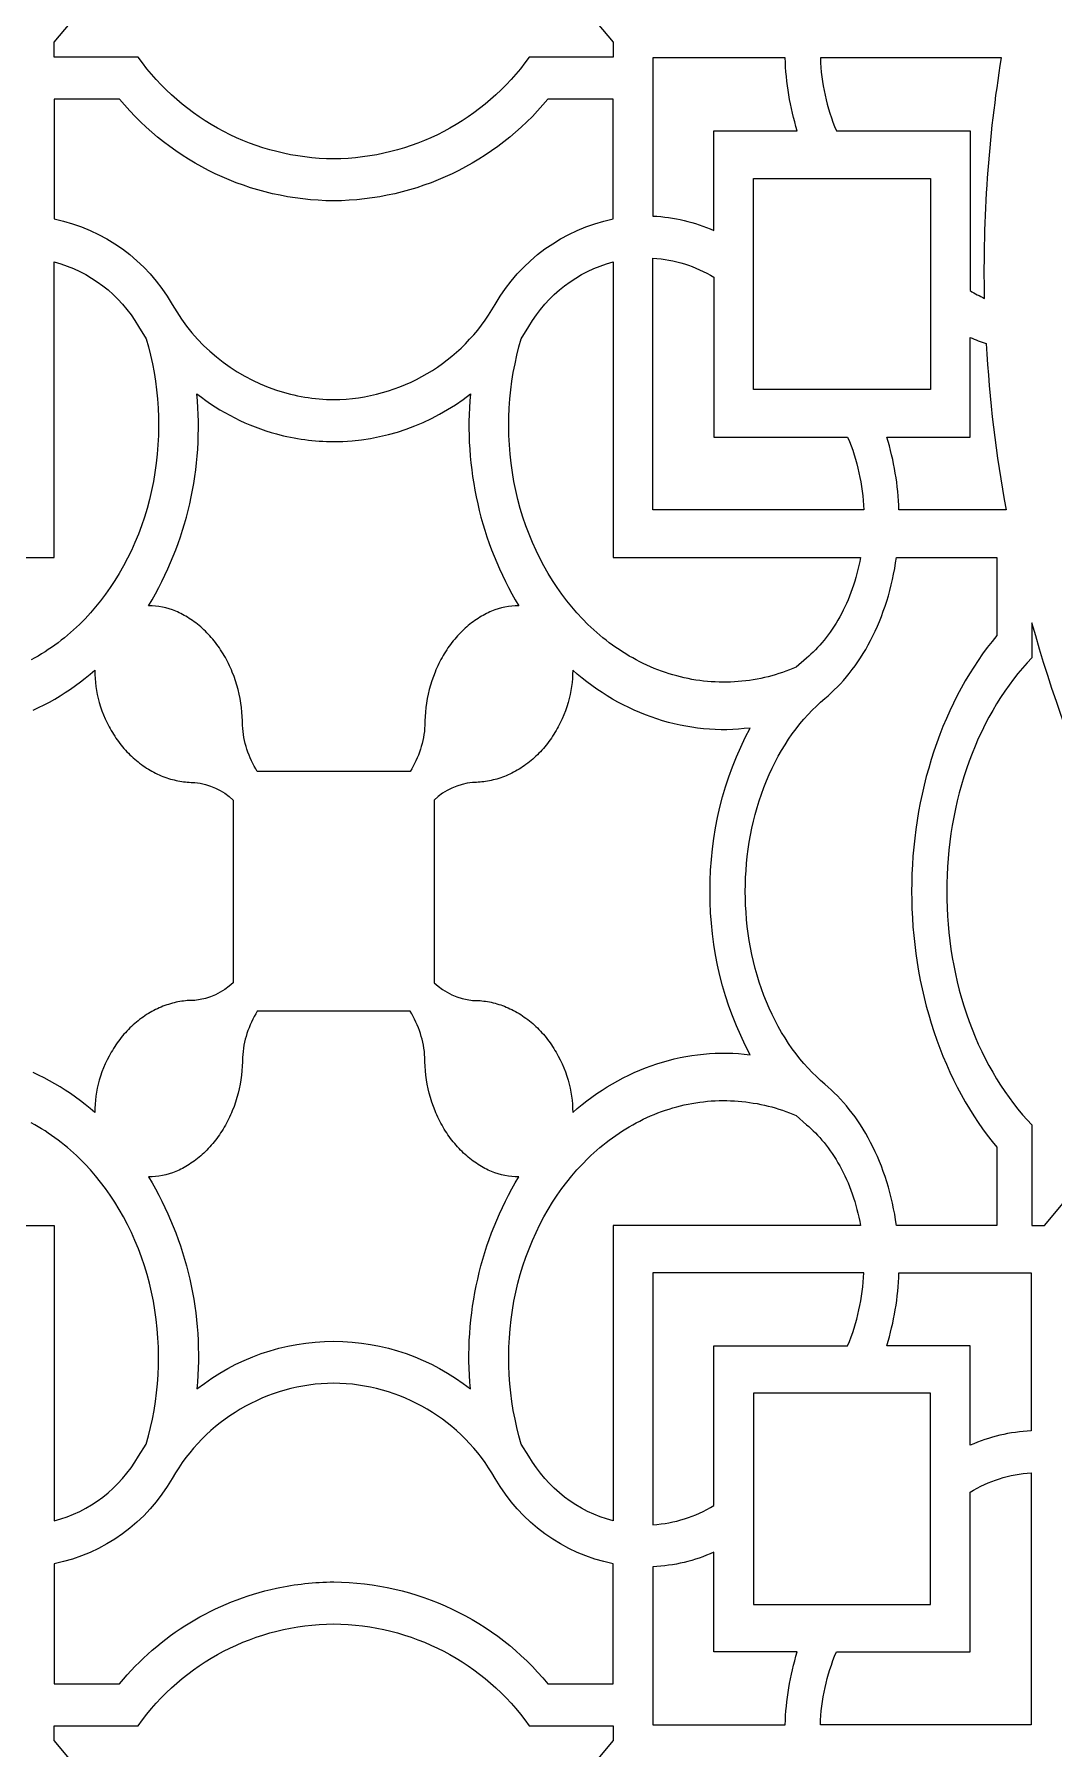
# Model space of a CAD drawing. Extents: x 59271 to 61367, y 41180 to 44085.
# Drawn here: x 59835.5 to 59986.6, y 43617.8 to 43872 of the extents above; entities that cross this region are included whole.
import ezdxf

# ---------------------------------------------------------------- set-up
doc = ezdxf.new("R2010")
doc.units = 0
doc.layers.get('0').update_dxf_attribs({"linetype": 'CONTINUOUS'})

msp = doc.modelspace()

# ---------------------------------------------------------------- linework, layer by layer
for points in [[(59912.12, 43881.85), (59921.33, 43870.85), (59921.33, 43868.64), (59908.87, 43868.64, -0.240747), (59879.89, 43853.55, -0.240747), (59850.9, 43868.64), (59838.45, 43868.64), (59838.45, 43870.85), (59847.65, 43881.85)], [(59801.78, 43794.46), (59838.45, 43794.46), (59838.45, 43838.28, -0.200602), (59850.94, 43828.7), (59852.07, 43826.88), (59852.42, 43825.67), (59852.73, 43824.43), (59853.01, 43823.17), (59853.25, 43821.89), (59853.46, 43820.59), (59853.63, 43819.28), (59853.77, 43817.95), (59853.86, 43816.6), (59853.92, 43815.25), (59853.93, 43813.89), (59853.91, 43812.52), (59853.84, 43811.15), (59853.73, 43809.78), (59853.58, 43808.41), (59853.39, 43807.05), (59853.16, 43805.7), (59852.88, 43804.36), (59852.57, 43803.03), (59852.22, 43801.72), (59851.82, 43800.43), (59851.39, 43799.16), (59850.93, 43797.91), (59850.43, 43796.68), (59849.89, 43795.49), (59849.32, 43794.32), (59848.73, 43793.19), (59848.1, 43792.09), (59847.44, 43791.02), (59846.77, 43789.98), (59846.06, 43788.99), (59845.34, 43788.03), (59844.59, 43787.11), (59843.82, 43786.22), (59843.02, 43785.35), (59842.19, 43784.51), (59841.76, 43784.1), (59841.32, 43783.7), (59840.88, 43783.31), (59840.43, 43782.92), (59839.97, 43782.54), (59839.51, 43782.17), (59839.04, 43781.81), (59838.56, 43781.46), (59838.07, 43781.11), (59837.58, 43780.78), (59837.09, 43780.45), (59836.58, 43780.14), (59836.07, 43779.83), (59835.56, 43779.54), (59835.04, 43779.26)], [(60010.78, 43725.91, -0.083261), (59983.41, 43784.77), (59983.41, 43779.57), (59982.7, 43778.82), (59982.01, 43778.04), (59981.34, 43777.22), (59980.67, 43776.38), (59980.02, 43775.51), (59979.39, 43774.61), (59978.77, 43773.68), (59978.17, 43772.73), (59977.59, 43771.75), (59977.02, 43770.74), (59976.48, 43769.71), (59975.96, 43768.66), (59975.46, 43767.58), (59974.99, 43766.48), (59974.54, 43765.37), (59974.11, 43764.24), (59973.7, 43763.09), (59973.32, 43761.92), (59972.97, 43760.75), (59972.64, 43759.56), (59972.34, 43758.36), (59972.07, 43757.15), (59971.82, 43755.93), (59971.6, 43754.71), (59971.41, 43753.49), (59971.24, 43752.26), (59971.1, 43751.03), (59970.98, 43749.8), (59970.89, 43748.58), (59970.83, 43747.36), (59970.79, 43746.14), (59970.78, 43744.93), (59970.79, 43743.72), (59970.83, 43742.5), (59970.89, 43741.28), (59970.98, 43740.06), (59971.1, 43738.83), (59971.24, 43737.6), (59971.41, 43736.37), (59971.6, 43735.15), (59971.82, 43733.93), (59972.07, 43732.71), (59972.34, 43731.5), (59972.64, 43730.3), (59972.97, 43729.11), (59973.32, 43727.94), (59973.7, 43726.77), (59974.11, 43725.62), (59974.54, 43724.49), (59974.99, 43723.37), (59975.46, 43722.28), (59975.96, 43721.2), (59976.48, 43720.15), (59977.02, 43719.12), (59977.59, 43718.11), (59978.17, 43717.13), (59978.77, 43716.18), (59979.39, 43715.25), (59980.02, 43714.35), (59980.67, 43713.48), (59981.34, 43712.64), (59982.01, 43711.82), (59982.7, 43711.04), (59983.41, 43710.29), (59983.41, 43695.4), (59985.25, 43695.4), (59994.46, 43706.41)], [(59835.33, 43771.79), (59836.15, 43772.18), (59836.96, 43772.58), (59837.76, 43773), (59838.55, 43773.45), (59839.33, 43773.92), (59840.1, 43774.4), (59840.86, 43774.91), (59841.61, 43775.44), (59842.34, 43775.98), (59843.06, 43776.54), (59843.77, 43777.12), (59844.46, 43777.72, 0.065359), (59845.11, 43772.92), (59845.3, 43772.31), (59845.52, 43771.71), (59845.76, 43771.11), (59846.01, 43770.51), (59846.29, 43769.93), (59846.59, 43769.35), (59846.75, 43769.06), (59846.91, 43768.78), (59847.08, 43768.49), (59847.25, 43768.22), (59847.43, 43767.94), (59847.61, 43767.67), (59847.79, 43767.4), (59847.99, 43767.14), (59848.18, 43766.88), (59848.38, 43766.62), (59848.59, 43766.37), (59848.8, 43766.12), (59849.02, 43765.88), (59849.23, 43765.64), (59849.46, 43765.41), (59849.68, 43765.18), (59849.92, 43764.96), (59850.15, 43764.74), (59850.39, 43764.53), (59850.63, 43764.32), (59850.88, 43764.12), (59851.12, 43763.93), (59851.38, 43763.74), (59851.63, 43763.56), (59851.89, 43763.38), (59852.15, 43763.21), (59852.41, 43763.05), (59852.67, 43762.89), (59852.94, 43762.74), (59853.21, 43762.59), (59853.48, 43762.46), (59853.75, 43762.33), (59854.03, 43762.2), (59854.3, 43762.08), (59854.58, 43761.97), (59854.85, 43761.87), (59855.13, 43761.77), (59855.41, 43761.68), (59855.69, 43761.59), (59855.97, 43761.52), (59856.25, 43761.45), (59856.52, 43761.38), (59856.8, 43761.32), (59857.08, 43761.27), (59857.36, 43761.23), (59857.64, 43761.19), (59857.91, 43761.16), (59858.19, 43761.13), (59858.47, 43761.11), (59858.74, 43761.1), (59859.01, 43761.09), (59859.28, 43761.09, -0.165069), (59865.01, 43758.47), (59865.01, 43731.39, -0.165069), (59859.28, 43728.77), (59859.01, 43728.77), (59858.74, 43728.76), (59858.47, 43728.75), (59858.19, 43728.73), (59857.91, 43728.7), (59857.64, 43728.67), (59857.36, 43728.63), (59857.08, 43728.59), (59856.8, 43728.54), (59856.52, 43728.48), (59856.25, 43728.41), (59855.97, 43728.34), (59855.69, 43728.26), (59855.41, 43728.18), (59855.13, 43728.09), (59854.85, 43727.99), (59854.58, 43727.89), (59854.3, 43727.78), (59854.03, 43727.66), (59853.75, 43727.53), (59853.48, 43727.4), (59853.21, 43727.26), (59852.94, 43727.12), (59852.67, 43726.97), (59852.41, 43726.81), (59852.15, 43726.65), (59851.89, 43726.48), (59851.63, 43726.3), (59851.38, 43726.12), (59851.12, 43725.93), (59850.88, 43725.74), (59850.63, 43725.54), (59850.39, 43725.33), (59850.15, 43725.12), (59849.92, 43724.9), (59849.68, 43724.68), (59849.46, 43724.45), (59849.23, 43724.22), (59849.02, 43723.98), (59848.8, 43723.74), (59848.59, 43723.49), (59848.38, 43723.24), (59848.18, 43722.98), (59847.99, 43722.72), (59847.79, 43722.46), (59847.61, 43722.19), (59847.43, 43721.92), (59847.25, 43721.64), (59847.08, 43721.36), (59846.91, 43721.08), (59846.75, 43720.8), (59846.59, 43720.51), (59846.29, 43719.93), (59846.01, 43719.35), (59845.76, 43718.75), (59845.52, 43718.15), (59845.3, 43717.55), (59845.11, 43716.94, 0.065359), (59844.46, 43712.14), (59843.77, 43712.74), (59843.06, 43713.32), (59842.34, 43713.88), (59841.61, 43714.42), (59840.86, 43714.95), (59840.1, 43715.46), (59839.33, 43715.94), (59838.55, 43716.41), (59837.76, 43716.86), (59836.96, 43717.28), (59836.15, 43717.68), (59835.33, 43718.06)], [(59801.78, 43695.4), (59838.45, 43695.4), (59838.45, 43651.58, 0.200602), (59850.94, 43661.16), (59852.07, 43662.98), (59852.42, 43664.19), (59852.73, 43665.43), (59853.01, 43666.69), (59853.25, 43667.97), (59853.46, 43669.27), (59853.63, 43670.58), (59853.77, 43671.91), (59853.86, 43673.26), (59853.92, 43674.61), (59853.93, 43675.97), (59853.91, 43677.34), (59853.84, 43678.71), (59853.73, 43680.08), (59853.58, 43681.45), (59853.39, 43682.81), (59853.16, 43684.16), (59852.88, 43685.5), (59852.57, 43686.83), (59852.22, 43688.14), (59851.82, 43689.43), (59851.39, 43690.7), (59850.93, 43691.95), (59850.43, 43693.18), (59849.89, 43694.37), (59849.32, 43695.54), (59848.73, 43696.67), (59848.1, 43697.77), (59847.44, 43698.84), (59846.77, 43699.87), (59846.06, 43700.87), (59845.34, 43701.83), (59844.59, 43702.75), (59843.82, 43703.64), (59843.02, 43704.5), (59842.19, 43705.34), (59841.76, 43705.75), (59841.32, 43706.16), (59840.88, 43706.55), (59840.43, 43706.94), (59839.97, 43707.32), (59839.51, 43707.69), (59839.04, 43708.05), (59838.56, 43708.4), (59838.07, 43708.75), (59837.58, 43709.08), (59837.09, 43709.4), (59836.58, 43709.72), (59836.07, 43710.02), (59835.56, 43710.32), (59835.04, 43710.6)], [(59847.65, 43608.01), (59838.45, 43619.01), (59838.45, 43621.21), (59850.9, 43621.21, -0.240747), (59879.89, 43636.31, -0.240747), (59908.87, 43621.21), (59921.33, 43621.21), (59921.33, 43619.01), (59912.12, 43608.01)]]:
    msp.add_lwpolyline(points, format="xyb")
for points in [[(59927.22, 43845.07, -0.093744), (59936.26, 43842.93), (59936.26, 43857.7), (59948.62, 43857.7, -0.067508), (59946.83, 43868.51), (59927.22, 43868.51)], [(59978.9, 43868.51), (59952.04, 43868.51, 0.090687), (59954.42, 43857.7), (59974.25, 43857.7), (59974.25, 43834.01, 0.030446), (59976.39, 43832.87, -0.0456)], [(59871.4, 43819.27, 0.077807), (59879.89, 43817.86, 0.26745), (59903.83, 43831.97, -0.215544), (59921.33, 43844.64), (59921.33, 43862.42), (59911.64, 43862.42, -0.222359), (59879.89, 43847.33, -0.222359), (59848.14, 43862.42), (59838.45, 43862.42), (59838.45, 43844.64, -0.215544), (59855.95, 43831.97, 0.185777)], [(59908.84, 43828.7, -0.200602), (59921.33, 43838.28), (59921.33, 43794.46), (59958, 43794.46), (59957.88, 43793.85), (59957.76, 43793.26), (59957.62, 43792.66), (59957.47, 43792.07), (59957.31, 43791.49), (59957.15, 43790.92), (59956.97, 43790.35), (59956.78, 43789.79), (59956.58, 43789.23), (59956.37, 43788.69), (59956.15, 43788.15), (59955.92, 43787.63), (59955.68, 43787.11), (59955.44, 43786.61), (59955.18, 43786.11), (59954.92, 43785.63), (59954.65, 43785.15), (59954.38, 43784.69), (59954.09, 43784.24), (59953.8, 43783.8), (59953.51, 43783.38), (59953.21, 43782.97), (59952.9, 43782.56), (59952.59, 43782.18), (59952.28, 43781.8), (59951.96, 43781.44), (59951.64, 43781.09), (59951.31, 43780.75), (59950.98, 43780.42), (59950.65, 43780.11), (59950.32, 43779.81), (59949.98, 43779.53), (59948.46, 43778.17), (59947.96, 43777.96), (59947.45, 43777.76), (59946.93, 43777.57), (59946.41, 43777.39), (59945.89, 43777.22), (59945.36, 43777.05), (59944.83, 43776.9), (59944.29, 43776.76), (59943.75, 43776.63), (59943.2, 43776.51), (59942.65, 43776.4), (59942.1, 43776.31), (59941.54, 43776.22), (59940.98, 43776.15), (59940.42, 43776.08), (59939.86, 43776.03), (59939.29, 43775.99), (59938.73, 43775.97), (59938.16, 43775.95), (59937.59, 43775.95), (59937.02, 43775.96), (59936.44, 43775.98), (59935.87, 43776.01), (59935.3, 43776.06), (59934.72, 43776.12), (59934.15, 43776.19), (59933.58, 43776.27), (59933.01, 43776.37), (59932.44, 43776.48), (59931.87, 43776.6), (59931.3, 43776.73), (59930.74, 43776.88), (59930.18, 43777.03), (59929.62, 43777.2), (59929.06, 43777.38), (59928.51, 43777.58), (59927.95, 43777.78), (59927.41, 43778), (59926.86, 43778.23), (59926.33, 43778.47), (59925.79, 43778.72), (59925.26, 43778.98), (59924.74, 43779.26), (59924.22, 43779.54), (59923.7, 43779.83), (59923.19, 43780.14), (59922.69, 43780.45), (59922.19, 43780.78), (59921.7, 43781.11), (59921.22, 43781.46), (59920.74, 43781.81), (59920.27, 43782.17), (59919.8, 43782.54), (59919.35, 43782.92), (59918.9, 43783.31), (59918.45, 43783.7), (59918.02, 43784.1), (59917.59, 43784.51), (59916.76, 43785.35), (59915.95, 43786.22), (59915.18, 43787.11), (59914.44, 43788.03), (59913.71, 43788.99), (59913.01, 43789.98), (59912.33, 43791.02), (59911.68, 43792.09), (59911.05, 43793.19), (59910.45, 43794.32), (59909.89, 43795.49), (59909.35, 43796.68), (59908.85, 43797.91), (59908.38, 43799.16), (59907.95, 43800.43), (59907.56, 43801.72), (59907.21, 43803.03), (59906.89, 43804.36), (59906.62, 43805.7), (59906.39, 43807.05), (59906.19, 43808.41), (59906.04, 43809.78), (59905.94, 43811.15), (59905.87, 43812.52), (59905.84, 43813.89), (59905.86, 43815.25), (59905.91, 43816.6), (59906.01, 43817.95), (59906.14, 43819.28), (59906.32, 43820.59), (59906.52, 43821.89), (59906.77, 43823.17), (59907.05, 43824.43), (59907.36, 43825.67), (59907.7, 43826.88)], [(59956.09, 43812.3, -0.090687), (59958.47, 43801.49), (59927.22, 43801.49), (59927.22, 43838.84, -0.123377), (59936.26, 43835.99), (59936.26, 43812.3)], [(59979.57, 43801.49), (59963.69, 43801.49, 0.067508), (59961.89, 43812.3), (59974.25, 43812.3), (59974.25, 43827.07, 0.025363), (59976.64, 43826.15, 0.031658)], [(59871.4, 43812.77, 0.065562), (59879.89, 43811.63, 0.16816), (59900.16, 43818.71, 0.159593), (59907.33, 43787.27, 0.091636), (59903.31, 43786.49), (59903.05, 43786.38), (59902.8, 43786.26), (59902.55, 43786.13), (59902.3, 43786), (59902.04, 43785.86), (59901.79, 43785.72), (59901.54, 43785.57), (59901.3, 43785.41), (59901.05, 43785.25), (59900.8, 43785.08), (59900.56, 43784.91), (59900.32, 43784.73), (59900.08, 43784.54), (59899.84, 43784.34), (59899.61, 43784.14), (59899.37, 43783.94), (59899.14, 43783.73), (59898.92, 43783.51), (59898.69, 43783.28), (59898.47, 43783.06), (59898.25, 43782.82), (59898.04, 43782.58), (59897.83, 43782.33), (59897.62, 43782.08), (59897.42, 43781.83), (59897.22, 43781.56), (59897.02, 43781.3), (59896.83, 43781.03), (59896.65, 43780.75), (59896.47, 43780.47), (59896.29, 43780.18), (59896.12, 43779.9), (59895.95, 43779.6), (59895.79, 43779.31), (59895.63, 43779.01), (59895.47, 43778.7), (59895.33, 43778.39), (59895.19, 43778.08), (59895.05, 43777.77), (59894.92, 43777.45), (59894.67, 43776.81), (59894.44, 43776.17), (59894.24, 43775.51), (59894.06, 43774.85), (59893.9, 43774.18), (59893.77, 43773.52), (59893.65, 43772.85), (59893.56, 43772.18), (59893.49, 43771.52), (59893.44, 43770.86), (59893.42, 43770.2), (59893.41, 43769.56, -0.12671), (59891.22, 43762.71), (59868.56, 43762.71, -0.12671), (59866.37, 43769.56), (59866.36, 43770.2), (59866.33, 43770.86), (59866.28, 43771.52), (59866.21, 43772.18), (59866.12, 43772.85), (59866.01, 43773.52), (59865.87, 43774.18), (59865.72, 43774.85), (59865.53, 43775.51), (59865.33, 43776.17), (59865.11, 43776.81), (59864.86, 43777.45), (59864.73, 43777.77), (59864.59, 43778.08), (59864.45, 43778.39), (59864.3, 43778.7), (59864.15, 43779.01), (59863.99, 43779.31), (59863.83, 43779.6), (59863.66, 43779.9), (59863.49, 43780.18), (59863.31, 43780.47), (59863.13, 43780.75), (59862.94, 43781.03), (59862.75, 43781.3), (59862.56, 43781.56), (59862.36, 43781.83), (59862.15, 43782.08), (59861.95, 43782.33), (59861.74, 43782.58), (59861.52, 43782.82), (59861.3, 43783.06), (59861.08, 43783.28), (59860.86, 43783.51), (59860.63, 43783.73), (59860.4, 43783.94), (59860.17, 43784.14), (59859.94, 43784.34), (59859.7, 43784.54), (59859.46, 43784.73), (59859.22, 43784.91), (59858.97, 43785.08), (59858.73, 43785.25), (59858.48, 43785.41), (59858.23, 43785.57), (59857.98, 43785.72), (59857.73, 43785.86), (59857.48, 43786), (59857.23, 43786.13), (59856.98, 43786.26), (59856.72, 43786.38), (59856.47, 43786.49, 0.091636), (59852.45, 43787.27, 0.159593), (59859.62, 43818.71, 0.101479)], [(59941.62, 43769.15), (59940.77, 43769.06), (59939.92, 43768.99), (59939.06, 43768.94), (59938.2, 43768.91), (59937.33, 43768.91), (59936.46, 43768.94), (59935.59, 43768.98), (59934.72, 43769.05), (59933.85, 43769.15), (59932.98, 43769.27), (59932.11, 43769.41), (59931.24, 43769.58), (59930.37, 43769.78), (59929.51, 43769.99), (59928.65, 43770.23), (59927.8, 43770.5), (59926.95, 43770.79), (59926.11, 43771.1), (59925.28, 43771.44), (59924.45, 43771.79), (59923.63, 43772.18), (59922.82, 43772.58), (59922.02, 43773), (59921.22, 43773.45), (59920.44, 43773.92), (59919.67, 43774.4), (59918.92, 43774.91), (59918.17, 43775.44), (59917.44, 43775.98), (59916.72, 43776.54), (59916.01, 43777.12), (59915.32, 43777.72, -0.065359), (59914.67, 43772.92), (59914.47, 43772.31), (59914.26, 43771.71), (59914.02, 43771.11), (59913.76, 43770.51), (59913.49, 43769.93), (59913.19, 43769.35), (59913.03, 43769.06), (59912.87, 43768.78), (59912.7, 43768.49), (59912.53, 43768.22), (59912.35, 43767.94), (59912.17, 43767.67), (59911.98, 43767.4), (59911.79, 43767.14), (59911.59, 43766.88), (59911.39, 43766.62), (59911.19, 43766.37), (59910.98, 43766.12), (59910.76, 43765.88), (59910.54, 43765.64), (59910.32, 43765.41), (59910.09, 43765.18), (59909.86, 43764.96), (59909.63, 43764.74), (59909.39, 43764.53), (59909.15, 43764.32), (59908.9, 43764.12), (59908.65, 43763.93), (59908.4, 43763.74), (59908.15, 43763.56), (59907.89, 43763.38), (59907.63, 43763.21), (59907.37, 43763.05), (59907.1, 43762.89), (59906.84, 43762.74), (59906.57, 43762.59), (59906.3, 43762.46), (59906.02, 43762.33), (59905.75, 43762.2), (59905.48, 43762.08), (59905.2, 43761.97), (59904.92, 43761.87), (59904.65, 43761.77), (59904.37, 43761.68), (59904.09, 43761.59), (59903.81, 43761.52), (59903.53, 43761.45), (59903.25, 43761.38), (59902.97, 43761.32), (59902.69, 43761.27), (59902.42, 43761.23), (59902.14, 43761.19), (59901.86, 43761.16), (59901.59, 43761.13), (59901.31, 43761.11), (59901.04, 43761.1), (59900.77, 43761.09), (59900.49, 43761.09, 0.165069), (59894.77, 43758.47), (59894.77, 43731.39, 0.165069), (59900.49, 43728.77), (59900.77, 43728.77), (59901.04, 43728.76), (59901.31, 43728.75), (59901.59, 43728.73), (59901.86, 43728.7), (59902.14, 43728.67), (59902.42, 43728.63), (59902.69, 43728.59), (59902.97, 43728.54), (59903.25, 43728.48), (59903.53, 43728.41), (59903.81, 43728.34), (59904.09, 43728.26), (59904.37, 43728.18), (59904.65, 43728.09), (59904.92, 43727.99), (59905.2, 43727.89), (59905.48, 43727.78), (59905.75, 43727.66), (59906.02, 43727.53), (59906.3, 43727.4), (59906.57, 43727.26), (59906.84, 43727.12), (59907.1, 43726.97), (59907.37, 43726.81), (59907.63, 43726.65), (59907.89, 43726.48), (59908.15, 43726.3), (59908.4, 43726.12), (59908.65, 43725.93), (59908.9, 43725.74), (59909.15, 43725.54), (59909.39, 43725.33), (59909.63, 43725.12), (59909.86, 43724.9), (59910.09, 43724.68), (59910.32, 43724.45), (59910.54, 43724.22), (59910.76, 43723.98), (59910.98, 43723.74), (59911.19, 43723.49), (59911.39, 43723.24), (59911.59, 43722.98), (59911.79, 43722.72), (59911.98, 43722.46), (59912.17, 43722.19), (59912.35, 43721.92), (59912.53, 43721.64), (59912.7, 43721.36), (59912.87, 43721.08), (59913.03, 43720.8), (59913.19, 43720.51), (59913.49, 43719.93), (59913.76, 43719.35), (59914.02, 43718.75), (59914.26, 43718.15), (59914.47, 43717.55), (59914.67, 43716.94, -0.065359), (59915.32, 43712.14), (59916.01, 43712.74), (59916.72, 43713.32), (59917.44, 43713.88), (59918.17, 43714.42), (59918.92, 43714.95), (59919.67, 43715.46), (59920.44, 43715.94), (59921.22, 43716.41), (59922.02, 43716.86), (59922.82, 43717.28), (59923.63, 43717.68), (59924.45, 43718.06), (59925.28, 43718.42), (59926.11, 43718.76), (59926.95, 43719.07), (59927.8, 43719.36), (59928.65, 43719.62), (59929.51, 43719.87), (59930.37, 43720.08), (59931.24, 43720.28), (59932.11, 43720.44), (59932.98, 43720.59), (59933.85, 43720.71), (59934.72, 43720.8), (59935.59, 43720.88), (59936.46, 43720.92), (59937.33, 43720.95), (59938.2, 43720.94), (59939.06, 43720.92), (59939.92, 43720.87), (59940.77, 43720.8), (59941.62, 43720.71, -0.124595), (59935.7, 43744.93, -0.124595)], [(59868.56, 43727.15, 0.12671), (59866.37, 43720.3), (59866.36, 43719.65), (59866.33, 43719), (59866.28, 43718.34), (59866.21, 43717.67), (59866.12, 43717.01), (59866.01, 43716.34), (59865.87, 43715.67), (59865.72, 43715.01), (59865.53, 43714.35), (59865.33, 43713.69), (59865.11, 43713.05), (59864.86, 43712.41), (59864.73, 43712.09), (59864.59, 43711.78), (59864.45, 43711.47), (59864.3, 43711.16), (59864.15, 43710.85), (59863.99, 43710.55), (59863.83, 43710.26), (59863.66, 43709.96), (59863.49, 43709.67), (59863.31, 43709.39), (59863.13, 43709.11), (59862.94, 43708.83), (59862.75, 43708.56), (59862.56, 43708.29), (59862.36, 43708.03), (59862.15, 43707.78), (59861.95, 43707.53), (59861.74, 43707.28), (59861.52, 43707.04), (59861.3, 43706.8), (59861.08, 43706.57), (59860.86, 43706.35), (59860.63, 43706.13), (59860.4, 43705.92), (59860.17, 43705.72), (59859.94, 43705.52), (59859.7, 43705.32), (59859.46, 43705.13), (59859.22, 43704.95), (59858.97, 43704.78), (59858.73, 43704.61), (59858.48, 43704.45), (59858.23, 43704.29), (59857.98, 43704.14), (59857.73, 43703.99), (59857.48, 43703.86), (59857.23, 43703.72), (59856.98, 43703.6), (59856.72, 43703.48), (59856.47, 43703.37, -0.091636), (59852.45, 43702.59, -0.159593), (59859.62, 43671.15, -0.16816), (59879.89, 43678.23, -0.16816), (59900.16, 43671.15, -0.159593), (59907.33, 43702.59, -0.091636), (59903.31, 43703.37), (59903.05, 43703.48), (59902.8, 43703.6), (59902.55, 43703.72), (59902.3, 43703.86), (59902.04, 43703.99), (59901.79, 43704.14), (59901.54, 43704.29), (59901.3, 43704.45), (59901.05, 43704.61), (59900.8, 43704.78), (59900.56, 43704.95), (59900.32, 43705.13), (59900.08, 43705.32), (59899.84, 43705.52), (59899.61, 43705.72), (59899.37, 43705.92), (59899.14, 43706.13), (59898.92, 43706.35), (59898.69, 43706.57), (59898.47, 43706.8), (59898.25, 43707.04), (59898.04, 43707.28), (59897.83, 43707.53), (59897.62, 43707.78), (59897.42, 43708.03), (59897.22, 43708.29), (59897.02, 43708.56), (59896.83, 43708.83), (59896.65, 43709.11), (59896.47, 43709.39), (59896.29, 43709.67), (59896.12, 43709.96), (59895.95, 43710.26), (59895.79, 43710.55), (59895.63, 43710.85), (59895.47, 43711.16), (59895.33, 43711.47), (59895.19, 43711.78), (59895.05, 43712.09), (59894.92, 43712.41), (59894.67, 43713.05), (59894.44, 43713.69), (59894.24, 43714.35), (59894.06, 43715.01), (59893.9, 43715.67), (59893.77, 43716.34), (59893.65, 43717.01), (59893.56, 43717.67), (59893.49, 43718.34), (59893.44, 43719), (59893.42, 43719.65), (59893.41, 43720.3, 0.12671), (59891.22, 43727.15)], [(59921.33, 43651.58, -0.200602), (59908.84, 43661.16), (59907.7, 43662.98), (59907.36, 43664.19), (59907.05, 43665.43), (59906.77, 43666.69), (59906.52, 43667.97), (59906.32, 43669.27), (59906.14, 43670.58), (59906.01, 43671.91), (59905.91, 43673.26), (59905.86, 43674.61), (59905.84, 43675.97), (59905.87, 43677.34), (59905.94, 43678.71), (59906.04, 43680.08), (59906.19, 43681.45), (59906.39, 43682.81), (59906.62, 43684.16), (59906.89, 43685.5), (59907.21, 43686.83), (59907.56, 43688.14), (59907.95, 43689.43), (59908.38, 43690.7), (59908.85, 43691.95), (59909.35, 43693.18), (59909.89, 43694.37), (59910.45, 43695.54), (59911.05, 43696.67), (59911.68, 43697.77), (59912.33, 43698.84), (59913.01, 43699.87), (59913.71, 43700.87), (59914.44, 43701.83), (59915.18, 43702.75), (59915.95, 43703.64), (59916.76, 43704.5), (59917.59, 43705.34), (59918.02, 43705.75), (59918.45, 43706.16), (59918.9, 43706.55), (59919.35, 43706.94), (59919.8, 43707.32), (59920.27, 43707.69), (59920.74, 43708.05), (59921.22, 43708.4), (59921.7, 43708.75), (59922.19, 43709.08), (59922.69, 43709.4), (59923.19, 43709.72), (59923.7, 43710.02), (59924.22, 43710.32), (59924.74, 43710.6), (59925.26, 43710.88), (59925.79, 43711.14), (59926.33, 43711.39), (59926.86, 43711.63), (59927.41, 43711.86), (59927.95, 43712.08), (59928.51, 43712.28), (59929.06, 43712.47), (59929.62, 43712.66), (59930.18, 43712.83), (59930.74, 43712.98), (59931.3, 43713.13), (59931.87, 43713.26), (59932.44, 43713.38), (59933.01, 43713.49), (59933.58, 43713.59), (59934.15, 43713.67), (59934.72, 43713.74), (59935.3, 43713.8), (59935.87, 43713.85), (59936.44, 43713.88), (59937.02, 43713.9), (59937.59, 43713.91), (59938.16, 43713.91), (59938.73, 43713.89), (59939.29, 43713.87), (59939.86, 43713.83), (59940.42, 43713.78), (59940.98, 43713.71), (59941.54, 43713.64), (59942.1, 43713.55), (59942.65, 43713.46), (59943.2, 43713.35), (59943.75, 43713.23), (59944.29, 43713.1), (59944.83, 43712.96), (59945.36, 43712.81), (59945.89, 43712.64), (59946.41, 43712.47), (59946.93, 43712.29), (59947.45, 43712.1), (59947.96, 43711.9), (59948.46, 43711.69), (59949.98, 43710.33), (59950.32, 43710.05), (59950.65, 43709.75), (59950.98, 43709.44), (59951.31, 43709.11), (59951.64, 43708.77), (59951.96, 43708.42), (59952.28, 43708.06), (59952.59, 43707.68), (59952.9, 43707.29), (59953.21, 43706.89), (59953.51, 43706.48), (59953.8, 43706.05), (59954.09, 43705.62), (59954.38, 43705.17), (59954.65, 43704.7), (59954.92, 43704.23), (59955.18, 43703.75), (59955.44, 43703.25), (59955.68, 43702.75), (59955.92, 43702.23), (59956.15, 43701.7), (59956.37, 43701.17), (59956.58, 43700.62), (59956.78, 43700.07), (59956.97, 43699.51), (59957.15, 43698.94), (59957.31, 43698.37), (59957.47, 43697.78), (59957.62, 43697.2), (59957.76, 43696.6), (59957.88, 43696), (59958, 43695.4), (59921.33, 43695.4)], [(59956.09, 43677.56, 0.090687), (59958.47, 43688.37), (59927.22, 43688.37), (59927.22, 43651.02, 0.123377), (59936.26, 43653.87), (59936.26, 43677.56)], [(59961.89, 43677.56, 0.067508), (59963.69, 43688.37), (59983.29, 43688.37), (59983.29, 43664.93, 0.093744), (59974.25, 43662.79), (59974.25, 43677.56)], [(59871.4, 43641.6, -0.051629), (59879.89, 43642.53, -0.222359), (59911.64, 43627.44), (59921.33, 43627.44), (59921.33, 43645.22, -0.215544), (59903.83, 43657.89, 0.26745), (59879.89, 43672, 0.26745), (59855.95, 43657.89, -0.215544), (59838.45, 43645.22), (59838.45, 43627.44), (59848.14, 43627.44, -0.168792)], [(59974.25, 43655.85, -0.123377), (59983.29, 43658.7), (59983.29, 43621.35), (59952.04, 43621.35, -0.090687), (59954.42, 43632.16), (59974.25, 43632.16)], [(59936.26, 43646.93, -0.093744), (59927.22, 43644.78), (59927.22, 43621.35), (59946.83, 43621.35, -0.067508), (59948.62, 43632.16), (59936.26, 43632.16)]]:
    msp.add_lwpolyline(points, format="xyb", close=True)
for points in [[(59968.36, 43819.34), (59942.15, 43819.34), (59942.15, 43850.66), (59968.36, 43850.66)], [(59952.72, 43773.54), (59953.19, 43773.94), (59953.65, 43774.36), (59954.11, 43774.8), (59954.57, 43775.25), (59955.02, 43775.73), (59955.46, 43776.22), (59955.9, 43776.73), (59956.33, 43777.26), (59956.76, 43777.81), (59957.18, 43778.38), (59957.59, 43778.97), (59957.99, 43779.57), (59958.38, 43780.19), (59958.76, 43780.82), (59959.13, 43781.48), (59959.48, 43782.14), (59959.83, 43782.83), (59960.16, 43783.53), (59960.49, 43784.24), (59960.79, 43784.97), (59961.09, 43785.7), (59961.37, 43786.46), (59961.63, 43787.22), (59961.88, 43787.99), (59962.12, 43788.77), (59962.34, 43789.57), (59962.54, 43790.37), (59962.73, 43791.17), (59962.9, 43791.99), (59963.06, 43792.81), (59963.2, 43793.63), (59963.32, 43794.46), (59978.2, 43794.46), (59978.2, 43782.88), (59977.49, 43782), (59976.79, 43781.09), (59976.1, 43780.16), (59975.43, 43779.19), (59974.78, 43778.2), (59974.14, 43777.18), (59973.52, 43776.14), (59972.92, 43775.07), (59972.34, 43773.98), (59971.78, 43772.86), (59971.24, 43771.72), (59970.72, 43770.56), (59970.22, 43769.38), (59969.75, 43768.18), (59969.3, 43766.97), (59968.87, 43765.73), (59968.47, 43764.49), (59968.1, 43763.22), (59967.75, 43761.95), (59967.42, 43760.67), (59967.13, 43759.37), (59966.85, 43758.07), (59966.61, 43756.76), (59966.39, 43755.45), (59966.19, 43754.13), (59966.03, 43752.81), (59965.89, 43751.49), (59965.77, 43750.17), (59965.68, 43748.86), (59965.62, 43747.54), (59965.58, 43746.23), (59965.57, 43744.93), (59965.58, 43743.63), (59965.62, 43742.32), (59965.68, 43741), (59965.77, 43739.68), (59965.89, 43738.37), (59966.03, 43737.05), (59966.19, 43735.73), (59966.39, 43734.41), (59966.61, 43733.1), (59966.85, 43731.79), (59967.13, 43730.49), (59967.42, 43729.19), (59967.75, 43727.91), (59968.1, 43726.63), (59968.47, 43725.37), (59968.87, 43724.13), (59969.3, 43722.89), (59969.75, 43721.68), (59970.22, 43720.48), (59970.72, 43719.3), (59971.24, 43718.14), (59971.78, 43717), (59972.34, 43715.88), (59972.92, 43714.79), (59973.52, 43713.72), (59974.14, 43712.67), (59974.78, 43711.66), (59975.43, 43710.67), (59976.1, 43709.7), (59976.79, 43708.77), (59977.49, 43707.86), (59978.2, 43706.98), (59978.2, 43695.4), (59963.32, 43695.4), (59963.2, 43696.23), (59963.06, 43697.05), (59962.9, 43697.87), (59962.73, 43698.69), (59962.54, 43699.49), (59962.34, 43700.29), (59962.12, 43701.09), (59961.88, 43701.87), (59961.63, 43702.64), (59961.37, 43703.4), (59961.09, 43704.16), (59960.79, 43704.89), (59960.49, 43705.62), (59960.16, 43706.33), (59959.83, 43707.03), (59959.48, 43707.71), (59959.13, 43708.38), (59958.76, 43709.04), (59958.38, 43709.67), (59957.99, 43710.29), (59957.59, 43710.89), (59957.18, 43711.48), (59956.76, 43712.05), (59956.33, 43712.59), (59955.9, 43713.13), (59955.46, 43713.64), (59955.02, 43714.13), (59954.57, 43714.61), (59954.11, 43715.06), (59953.65, 43715.5), (59953.19, 43715.92), (59952.72, 43716.32), (59952.08, 43716.87), (59951.45, 43717.46), (59950.82, 43718.07), (59950.21, 43718.72), (59949.61, 43719.39), (59949.02, 43720.09), (59948.44, 43720.83), (59947.88, 43721.59), (59947.34, 43722.37), (59946.81, 43723.19), (59946.3, 43724.02), (59945.81, 43724.89), (59945.34, 43725.77), (59944.89, 43726.68), (59944.47, 43727.6), (59944.06, 43728.55), (59943.68, 43729.51), (59943.32, 43730.49), (59942.99, 43731.48), (59942.68, 43732.49), (59942.39, 43733.51), (59942.13, 43734.53), (59941.89, 43735.56), (59941.68, 43736.6), (59941.5, 43737.65), (59941.34, 43738.69), (59941.21, 43739.74), (59941.1, 43740.78), (59941.02, 43741.83), (59940.96, 43742.87), (59940.92, 43743.9), (59940.91, 43744.93), (59940.92, 43745.96), (59940.96, 43746.99), (59941.02, 43748.03), (59941.1, 43749.07), (59941.21, 43750.12), (59941.34, 43751.17), (59941.5, 43752.21), (59941.68, 43753.26), (59941.89, 43754.29), (59942.13, 43755.33), (59942.39, 43756.35), (59942.68, 43757.37), (59942.99, 43758.37), (59943.32, 43759.37), (59943.68, 43760.35), (59944.06, 43761.31), (59944.47, 43762.25), (59944.89, 43763.18), (59945.34, 43764.09), (59945.81, 43764.97), (59946.3, 43765.83), (59946.81, 43766.67), (59947.34, 43767.49), (59947.88, 43768.27), (59948.44, 43769.03), (59949.02, 43769.76), (59949.61, 43770.47), (59950.21, 43771.14), (59950.82, 43771.79), (59951.45, 43772.4), (59952.08, 43772.99)], [(59942.15, 43639.19), (59968.36, 43639.19), (59968.36, 43670.52), (59942.15, 43670.52)]]:
    msp.add_lwpolyline(points, close=True)

doc.saveas('drawing.dxf')
